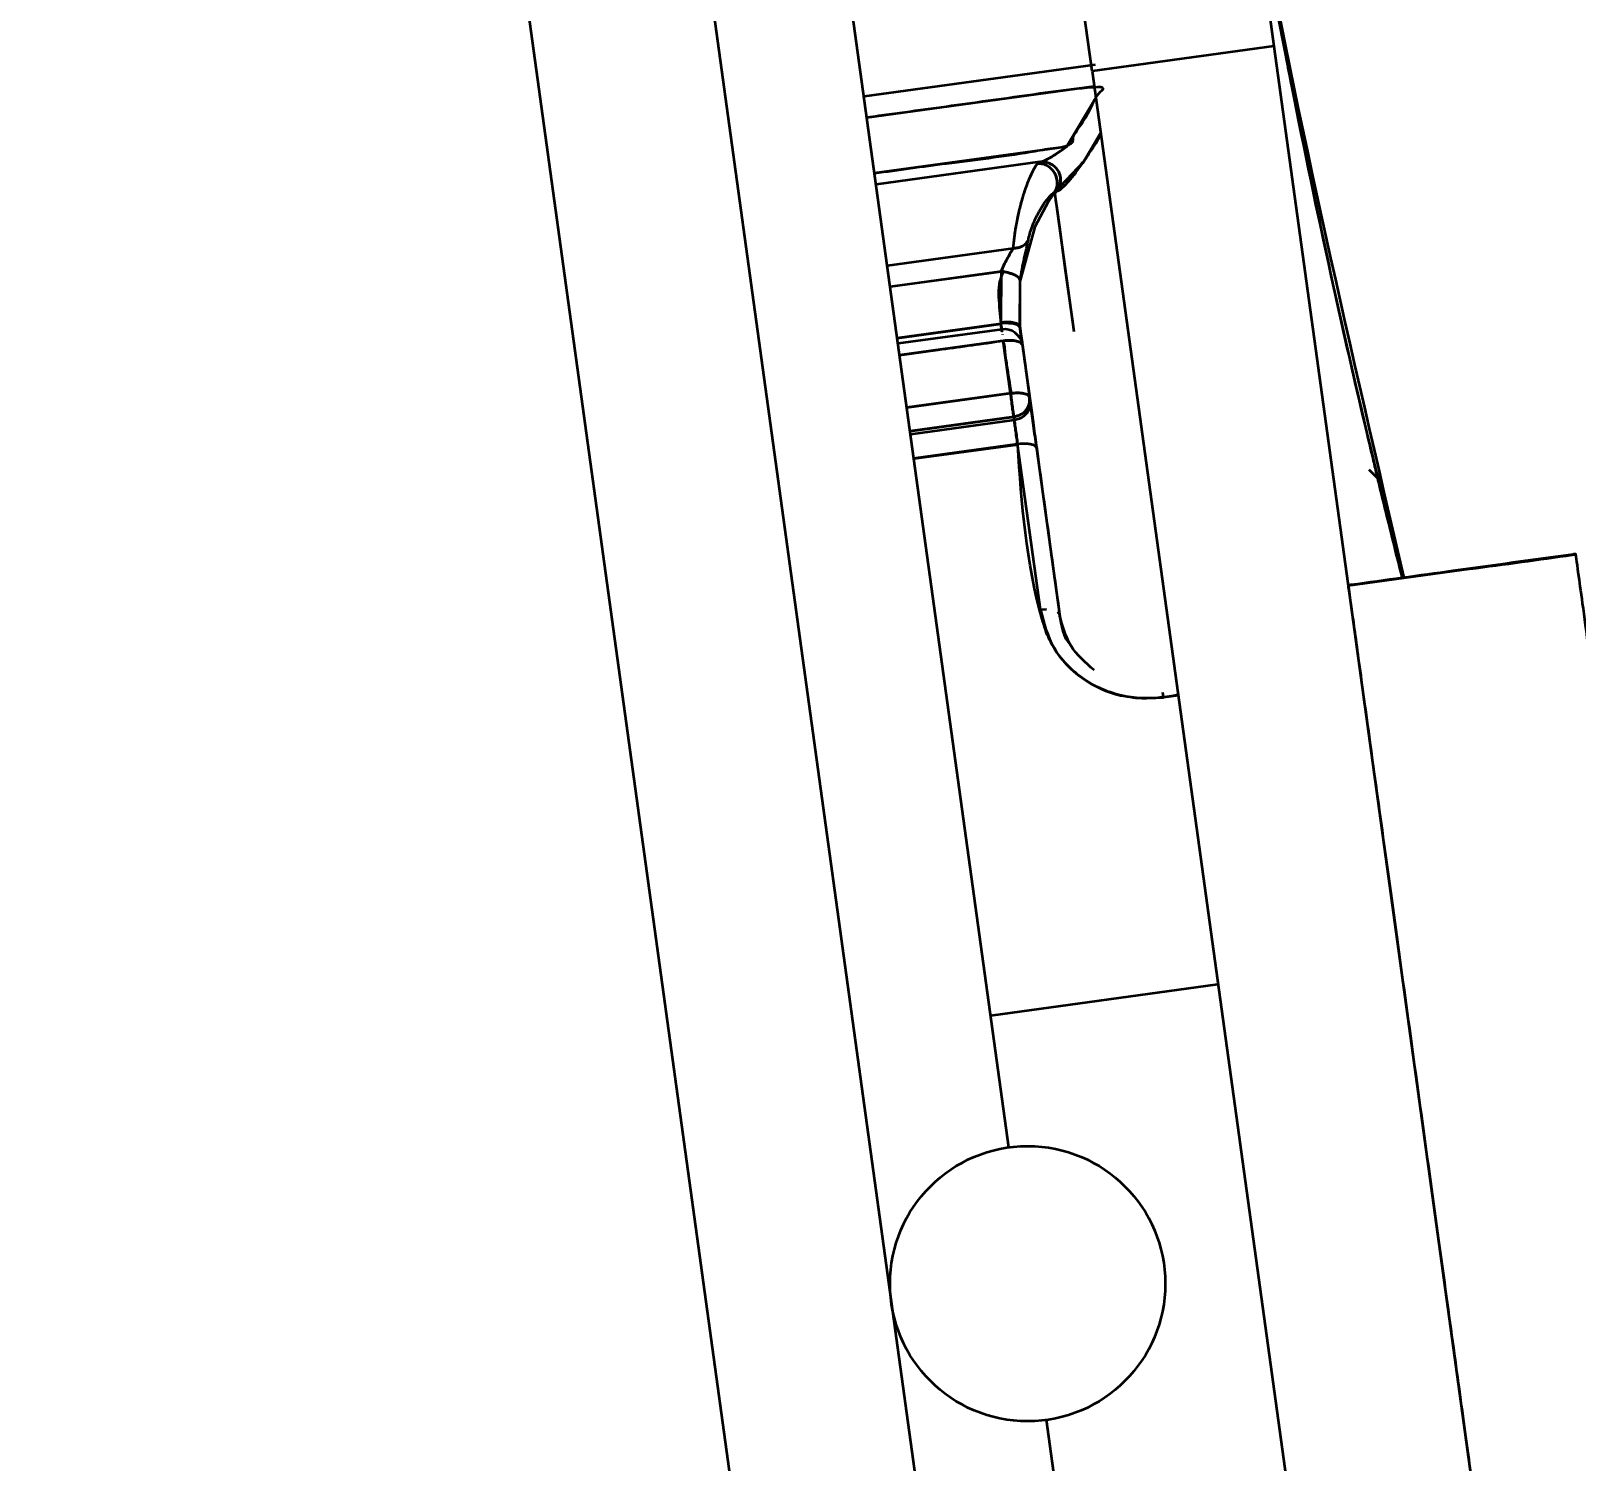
# Model space of a CAD drawing. Header units: millimetres. Extents: x 0 to 420, y 0 to 297.
# Drawn here: x 332.9272 to 333.0956, y 153.2112 to 153.3672 of the extents above; entities that cross this region are included whole.
import ezdxf

# ---------------------------------------------------------------- set-up
doc = ezdxf.new("R2010")
doc.units = ezdxf.units.MM
doc.layers.add('尺寸线层', color=150, linetype='Continuous')
doc.styles.add('SLDTEXTSTYLE2', font='TXT', dxfattribs={"width": 0.7})
doc.dimstyles.new('SLDDIMSTYLE0', dxfattribs={"dimtxt": 3.5, "dimasz": 3.302, "dimexe": 0, "dimexo": 0.0625, "dimgap": 0.875, "dimtad": 1, "dimdec": 1, "dimlfac": 100, "dimrnd": 1e-09, "dimzin": 12, "dimdsep": 46, "dimtxsty": 'SLDTEXTSTYLE2', "dimsah": 1, "dimcen": 0.09, "dimadec": 0, "dimazin": 3, "dimtfac": 1, "dimtdec": 3, "dimtofl": 0, "dimtmove": 0, "dimatfit": 3, "dimfxl": 0, "dimfrac": 2, "dimtolj": 1, "dimtzin": 12, "dimarcsym": 0})

# ---------------------------------------------------------------- blocks, each defined once
blk = doc.blocks.new('_D')
at = {"layer": '尺寸线层'}
for p, q in [((291.9430704990633, 202.6412401847514), (364.6875843856807, 202.6412401847514)), ((363.6875843856807, 202.6412401847514), (363.6875843856807, 128.5801564336398)), ((326.1166692680779, 128.5801564336398), (364.6875843856807, 128.5801564336398))]:
    blk.add_line(p, q, dxfattribs=at)
for points in [[(363.6875843856807, 202.6412401847514), (363.1795843856808, 199.3392401847514), (364.1955843856807, 199.3392401847514)], [(363.6875843856807, 128.5801564336398), (364.1955843856807, 131.8821564336398), (363.1795843856808, 131.8821564336398)]]:
    blk.add_solid(points, dxfattribs=at)
at = {"layer": '尺寸线层', "insert": (359.1758470636482, 158.5376325069208), "char_height": 3.5, "attachment_point": 1, "rotation": 90.00000000000041, "style": 'SLDTEXTSTYLE2'}
blk.add_mtext('7406.11', dxfattribs=at)
blk = doc.blocks.new('_D_1')
at = {"layer": '尺寸线层'}
for p, q in [((326.4670438833676, 174.1922401847508), (355.2967564392947, 174.1922401847508)), ((354.2967564392947, 174.1922401847508), (354.2967564392947, 152.1922401847575)), ((325.3788736551908, 152.1922401847575), (355.2967564392947, 152.1922401847575))]:
    blk.add_line(p, q, dxfattribs=at)
for points in [[(354.2967564392947, 174.1922401847508), (353.7887564392947, 170.8902401847508), (354.8047564392947, 170.8902401847508)], [(354.2967564392947, 152.1922401847575), (354.8047564392947, 155.4942401847574), (353.7887564392947, 155.4942401847574)]]:
    blk.add_solid(points, dxfattribs=at)
at = {"layer": '尺寸线层', "insert": (349.785019117262, 160.8345077378889), "char_height": 3.5, "attachment_point": 1, "rotation": 90.00000000000041, "style": 'SLDTEXTSTYLE2'}
blk.add_mtext('2200', dxfattribs=at)

msp = doc.modelspace()

# ---------------------------------------------------------------- linework, layer by layer
at = {"color": 7, "linetype": 'Continuous', "lineweight": 35}
for p, q in [((332.2837202647036, 158.577978198757), (333.1848061343242, 152.0397793446711)), ((332.2639075409032, 158.5752476355157), (333.1649934105239, 152.0370487814298)), ((333.033783960267, 153.2454502379679), (333.0105741727162, 153.4138583902701)), ((333.0599312869389, 153.3853298909129), (333.0626669261007, 153.3654803366847)), ((333.0428542023005, 153.3627497734433), (333.0401185631387, 153.3825993276714)), ((333.0626669261007, 153.3654803366847), (333.0428542023005, 153.3627497734433)), ((333.0626669261007, 153.3654803366847), (333.111557260436, 153.010736423032)), ((333.0431757884675, 153.3634580974649), (333.0179984912582, 153.3599881958518)), ((333.0431757884665, 153.3634580974674), (333.0179984912578, 153.3599881958544)), ((333.0428542023005, 153.3627497734433), (333.0917445366357, 153.0080058597908)), ((333.0183135603449, 153.3577020826065), (333.0430794650952, 153.3611152866581)), ((333.043252769093, 153.3598578082779), (333.0400519278706, 153.3545180932305)), ((333.0418314139519, 153.3527437049563), (333.0437838313659, 153.3560044677016)), ((333.0400519278704, 153.3545180932323), (333.0191493959199, 153.3516373340813)), ((333.0371657479711, 153.3528706714291), (333.0193184110703, 153.3504109751962)), ((333.0370777392155, 153.3528024681643), (333.0369245054652, 153.3527187174099)), ((333.0369795626301, 153.3528259630612), (333.0371683242828, 153.3528519779411)), ((333.0369795626327, 153.3528259630532), (333.0371683242839, 153.3528519779329)), ((333.0369988625999, 153.3528210035288), (333.0371524732396, 153.3528421739429)), ((333.0371683242839, 153.3528519779329), (333.037256341161, 153.3528690163692)), ((333.0372469052328, 153.3528538921171), (333.0371683242837, 153.3528519779346)), ((333.0372100188437, 153.3528501048015), (333.0372580355004, 153.3528567223932)), ((333.0387931754698, 153.3495768755436), (333.0419705396059, 153.3529212936539)), ((333.0418314139715, 153.3527437051282), (333.0417697202315, 153.3529303022187)), ((333.0417697202315, 153.3529303022187), (333.0418314139519, 153.3527437049563)), ((333.0408917119776, 153.3343500813307), (333.0387931754698, 153.3495768755436)), ((333.0342355480925, 153.3434521952933), (333.0205376387557, 153.3415643676481)), ((333.0342355480931, 153.3434521952888), (333.0205376387563, 153.3415643676436)), ((333.0208527078424, 153.3392782544026), (333.0329268242591, 153.3409422930674)), ((333.0332166074201, 153.3409773147292), (333.0208531462728, 153.3392750731912)), ((333.0329268242593, 153.3409422930656), (333.0328953916747, 153.3354023660445)), ((333.0349770983395, 153.3349466801397), (333.0350081144541, 153.3399652657803)), ((333.0349917051124, 153.3398532190654), (333.0349770983911, 153.3349466797651)), ((333.0216245495923, 153.3336778393757), (333.0329552706243, 153.3352396196058)), ((333.0329185892371, 153.3352340465974), (333.0216245931833, 153.3336775230834)), ((333.0330027109076, 153.3346236672444), (333.0217087148538, 153.3330671437304)), ((333.0329894042557, 153.3347202191269), (333.0329185892371, 153.3352340465974)), ((333.0330752548306, 153.3341001124356), (333.0330815701741, 153.3340579921398)), ((333.0349770983911, 153.3349466797651), (333.0351380938281, 153.333778539688)), ((333.0331753328954, 153.3333711374684), (333.0218813368416, 153.3318146139544)), ((333.0339639817147, 153.3276487718417), (333.0331753328927, 153.3333711374745)), ((333.0350952333212, 153.3331361170411), (333.0351446603319, 153.3329997328929)), ((333.0352570396135, 153.3329154511896), (333.0352249540758, 153.3330090058027)), ((333.0352250478641, 153.3330061002969), (333.0352570396135, 153.3329154511896)), ((333.0352570396034, 153.3329154511883), (333.0352251319947, 153.333003493981)), ((333.035257039614, 153.3329154511896), (333.0360456884338, 153.3271930855593)), ((333.0353443648552, 153.3322818919707), (333.0364156492346, 153.3245089374045)), ((333.0340185199451, 153.3276610717), (333.022669380002, 153.3260966429355)), ((333.022669985662, 153.3260922483202), (333.0339639817158, 153.3276487718342)), ((333.036045688436, 153.3271930855561), (333.0360959056043, 153.3268287142531)), ((333.0230243347482, 153.3235211228956), (333.0343183308019, 153.3250776464096)), ((333.0343183308013, 153.3250776464141), (333.0230243347476, 153.3235211229002)), ((333.0343685479701, 153.3247132751078), (333.0230745519164, 153.3231567515938)), ((333.0343685479708, 153.3247132751033), (333.023074551917, 153.3231567515893)), ((333.0343183308019, 153.3250776464096), (333.0343685479701, 153.3247132751078)), ((333.0343685479701, 153.3247132751075), (333.0343183308064, 153.3250776464107)), ((333.0234289010035, 153.3205856261624), (333.0347228970572, 153.3221421496764)), ((333.0347228970572, 153.3221421496769), (333.0353969190118, 153.3221852939556)), ((333.0372190951063, 153.3040299588475), (333.0347228970572, 153.3221421496769)), ((333.0347474592539, 153.3220471597018), (333.0234413600915, 153.3204952241292)), ((333.0367827980364, 153.3218450033359), (333.0371317163086, 153.3193133451421)), ((333.0368046037776, 153.3216864633976), (333.039300801827, 153.303574272566)), ((333.0739868950265, 153.3183773297353), (333.0730317969897, 153.3193187210072)), ((333.0707657221502, 153.3067161935152), (333.0955316269006, 153.3101293975668)), ((333.0378684186917, 153.3040734714676), (333.0372190951064, 153.3040299588462)), ((333.0378632678675, 153.3040711924728), (333.0372190951063, 153.3040299588475)), ((333.039300801827, 153.303574272566), (333.0391141353642, 153.3038288418578)), ((333.0393614602551, 153.303134140382), (333.0393008018228, 153.3035742725668)), ((333.05064684581, 153.2944933491258), (333.0505743611339, 153.2950192914832)), ((333.0506468458098, 153.2944933491276), (333.0506013283937, 153.294823619447)), ((333.0522311202262, 153.2947116917204), (333.0506468458098, 153.2944933491276)), ((333.0318013439318, 153.2598359256002), (333.0565672486821, 153.2632491296525)), ((333.0318013439318, 153.2598359256011), (333.056567248682, 153.2632491296527)), ((333.0610895926798, 153.0473229999653), (333.0378798051289, 153.2157311522675))]:
    msp.add_line(p, q, dxfattribs=at)
at = {"color": 7, "linetype": 'Continuous', "lineweight": 35, "flags": 128}
msp.add_lwpolyline([(333.0408917720071, 153.334350158092), (333.0407403752477, 153.3354481715315), (333.0399712302616, 153.3410290146389), (333.0393251489143, 153.3457169234218), (333.0390408731193, 153.3477796032835), (333.0389157917736, 153.3486871824279), (333.0388607536465, 153.3490865142197), (333.0388365647133, 153.34926225636), (333.0388277591209, 153.3494134780872), (333.0388716348023, 153.3495168721996), (333.0389550199475, 153.3496571739255), (333.0391353645873, 153.3499448593701), (333.0392179742861, 153.3500842149248), (333.0392295113924, 153.3501099752708), (333.0392311721549, 153.3501179208477), (333.0392293142114, 153.3501215474965), (333.0392236672987, 153.3501204352814), (333.0392147902094, 153.3501151035337), (333.0391901280256, 153.3500944729853), (333.0391608649218, 153.3500650383302), (333.039130818952, 153.3500309387375), (333.0390703263044, 153.3499553408634), (333.0389516345774, 153.3498028255908), (333.0380714045734, 153.3485318815786), (333.0366204733773, 153.3458024734599), (333.0349917051124, 153.3398532190654), (333.0349917051124, 153.3398532190654)], dxfattribs=at)
at = {"color": 7, "linetype": 'Continuous', "lineweight": 35}
msp.add_circle((333.0358318826979, 153.2305906951177), 0.01500000000001515, dxfattribs=at)
msp.add_arc((333.0332757672336, 153.3326423948646), 0.002000000000034049, 9.556820372880992, 97.84699538804539, dxfattribs=at)
for points, knots in [([(333.0767019078228, 153.3075343107288), (333.0752596474381, 153.3133625832715), (333.070432641447, 153.3328688435705), (333.0604246604285, 153.3801061843266), (333.0497356050496, 153.4497857228409), (333.0429670449436, 153.5341685763033), (333.0439355477887, 153.5905390163707), (333.0444197995205, 153.6187242544009)], [0, 0, 0, 0, 0.05738775651278864, 0.1920672906636235, 0.4613771197900354, 0.7306883879369076, 1, 1, 1, 1]), ([(333.0444331980839, 153.6190475680363), (333.0444326457246, 153.6190340214626), (333.0444316028294, 153.6190084445267), (333.0444289230957, 153.6189418847874), (333.0444231402362, 153.6187967078563), (333.044410085925, 153.6184660633461), (333.0443802139617, 153.6177034499784), (333.0442930686199, 153.6154182940866), (333.0441020412339, 153.6099998695502), (333.0437704362718, 153.5983704116343), (333.0434246024266, 153.5749657463036), (333.0440005416557, 153.5281440555105), (333.048588520574, 153.4613825744192), (333.0592644558267, 153.3831093103185), (333.0710679035299, 153.3322970099186), (333.0768164886153, 153.3075501021013)], [0, 0, 0, 0, 0.0002210028828860272, 0.000417269834401897, 0.0007944547918677358, 0.001649129496229699, 0.003586697461087946, 0.008200712383032504, 0.02345833944957808, 0.05538171733127782, 0.1192278287530596, 0.2469148270927077, 0.5022471619493758, 0.7575814615339829, 1, 1, 1, 1]), ([(333.0766614286031, 153.3075287319367), (333.075953692599, 153.3103709210502), (333.0748391381176, 153.3148468479424), (333.0743660263629, 153.3168053387637), (333.0740200025152, 153.3182407635432), (333.0740263633515, 153.3182137347936), (333.0740297378341, 153.3181996308887), (333.0740378550415, 153.3181657695274), (333.0740467378857, 153.3181287302977), (333.0740504531051, 153.318113192089), (333.0740507840109, 153.3181117650676), (333.0740495949873, 153.3181166626605), (333.0740470871337, 153.318127051386), (333.0740434435107, 153.3181421732669), (333.0740386692641, 153.318162011613), (333.0740311040475, 153.3181934725227), (333.0739915816499, 153.3183579620618), (333.0738229248054, 153.3190607173294), (333.0733963895305, 153.3208456501269), (333.0719748344789, 153.3268592356162), (333.0687049901409, 153.3411055979424), (333.0660165285661, 153.3543241828592), (333.0642242314326, 153.3631365207696)], [0, 0, 0, 0, 0.1784367857061067, 0.2810052307590636, 0.293933486212151, 0.294295209067452, 0.2946627151589643, 0.2954661803836351, 0.2967164145487114, 0.2971165428919715, 0.2975267541378295, 0.2979503942389118, 0.298375714042303, 0.2987884465305841, 0.2991807383673429, 0.2995690103562994, 0.3003863154921458, 0.306854580019747, 0.3325230257105998, 0.3838663022570942, 0.589246626879715, 1, 1, 1, 1]), ([(333.0191493968523, 153.3516373273162), (333.0217608133851, 153.3520083682664), (333.0273907441886, 153.3528082923108), (333.0338542037198, 153.3535500901374), (333.0382973468069, 153.3543655996365), (333.039967149086, 153.3544866094199), (333.04066533998, 153.3549740212435), (333.0407517364422, 153.3550866370605), (333.0407858188037, 153.3552196953548), (333.0407819624835, 153.3553972546277), (333.0407709309792, 153.3556272769541), (333.0410788540979, 153.3560988201309), (333.041731487897, 153.3570776395711), (333.0427488395538, 153.3585876625245), (333.0432382215281, 153.3601389102191), (333.0439320103287, 153.3606708187652), (333.0440249972673, 153.3607645238845), (333.0440522002548, 153.3608047199936), (333.0440648449522, 153.3608347239393), (333.044067019476, 153.3608655894491), (333.0440555059064, 153.3608947034678), (333.0440345042526, 153.3609207361035), (333.0439966515416, 153.360952159893), (333.0439404797441, 153.3609818194439), (333.0438452398255, 153.3610081430579), (333.0436761536155, 153.3610036388787), (333.0431545122543, 153.3610124633273), (333.0411514091973, 153.3608728375842), (333.0362405745582, 153.3601848286755), (333.0286812504551, 153.3591265221967), (333.0222007908226, 153.3582382246409), (333.0187450553167, 153.35776147743), (333.0183135783958, 153.3577019516306)], [0, 0, 0, 0, 0.1439683156641793, 0.3103800733857072, 0.3519747176163184, 0.3935286045114605, 0.3961926395250105, 0.3988183108317793, 0.4013663204383967, 0.4039988845663329, 0.4092584232115876, 0.4144060352000024, 0.4352282037247475, 0.4768293044713001, 0.5183858608388157, 0.5236242280648661, 0.5250830754857583, 0.5257569071217353, 0.5263709010879313, 0.5269404592264664, 0.5275217110682736, 0.5281578440323733, 0.5288499768038505, 0.5303036636078987, 0.5316728280884574, 0.5342497484476374, 0.5394445738515966, 0.5602416256982042, 0.6434325976538712, 0.8098448333489614, 0.9762575678407809, 1, 1, 1, 1]), ([(333.0419705396059, 153.3529212936539), (333.0419721397251, 153.3529290865603), (333.0419742703779, 153.3529394632733), (333.0419788049377, 153.3529545495317), (333.0419819718939, 153.3529631019573), (333.0419852497463, 153.3529702415653), (333.0419881479952, 153.3529756321988), (333.0419911140779, 153.3529807229902), (333.0419954290561, 153.352987417312), (333.0420242226258, 153.3530282430425), (333.0421083575696, 153.3531499216445), (333.0423048709097, 153.3534447553603), (333.0426976622413, 153.3540377505999), (333.043228807848, 153.3548566115824), (333.0436223591678, 153.3555170033431), (333.0438080657738, 153.3558286249953)], [0, 0, 0, 0, 0.01646351459087264, 0.02192213766330285, 0.02593195587598851, 0.02888470484254629, 0.03013075153239771, 0.03131840036585739, 0.03376956843696774, 0.03660477564140203, 0.07576613235670411, 0.1631608340870112, 0.3382002350665841, 0.687713947298472, 1, 1, 1, 1]), ([(333.0400519278755, 153.3545180932332), (333.0395113973439, 153.3541353597282), (333.0387000875203, 153.3535608955043), (333.0378175535308, 153.353075211563), (333.0373687017031, 153.3528744047609), (333.0372351438343, 153.3528594565745), (333.0371683242849, 153.3528519779355)], [0, 0, 0, 0, 0.4989267422313315, 0.7488645756110177, 0.874355917398071, 1, 1, 1, 1]), ([(333.0374013452387, 153.3528970864713), (333.0375010865234, 153.352938996139), (333.0378016864299, 153.3530653033368), (333.0387146845202, 153.3535690993907), (333.0395175149566, 153.3541388394757), (333.0400519278704, 153.3545180932323)], [0, 0, 0, 0, 0.1423848995880641, 0.4291190717976922, 1, 1, 1, 1]), ([(333.037096183342, 153.3528073581866), (333.0370363580602, 153.3527898419559), (333.0368958331405, 153.3527486976965), (333.0364483025375, 153.3520358127346), (333.0359250482178, 153.3509284795913), (333.0354058839704, 153.3495062097375), (333.0349498963734, 153.3478983040143), (333.0345933741417, 153.3462354865871), (333.034340002285, 153.3446412667942), (333.0342703625113, 153.3438485109625), (333.0342355480925, 153.3434521952933)], [0, 0, 0, 0, 0.09564083656797512, 0.2246528635551488, 0.3539672754307168, 0.4831294582526438, 0.6123529540979998, 0.7416273154817496, 0.8708339449960885, 1, 1, 1, 1]), ([(333.0369245054669, 153.3527187174092), (333.0368021454861, 153.3525569847269), (333.0365577965905, 153.3522340098287), (333.0360907575039, 153.3512994010059), (333.0356259105167, 153.3501386139197), (333.035190632262, 153.348785671715), (333.0348190292358, 153.3473269539297), (333.0345289842606, 153.3458672664107), (333.0343265012843, 153.3444930895894), (333.034265852577, 153.3437990084616), (333.0342355480931, 153.343452195293)], [0, 0, 0, 0, 0.1252194094428986, 0.2500590816781449, 0.3749081428622608, 0.5000674774062663, 0.6249085240471943, 0.7499153732828465, 0.8750396195650959, 1, 1, 1, 1]), ([(333.0387869877517, 153.3496217729352), (333.0388556455007, 153.3497534433342), (333.0390017745486, 153.3500336865745), (333.0390791993495, 153.3505506355054), (333.0390133702103, 153.3511279246746), (333.0387704548909, 153.3517017818939), (333.0383760744135, 153.3521876225872), (333.0378932685029, 153.3525226064791), (333.0373951865162, 153.3527051285681), (333.037074961213, 153.3527143736626), (333.0369245054669, 153.3527187174092)], [0, 0, 0, 0, 0.107383819640366, 0.2285524293183746, 0.3610367992802654, 0.5000000653709095, 0.6389632991333677, 0.7714476101024593, 0.8926161673545429, 1, 1, 1, 1]), ([(333.0369245054652, 153.3527187174099), (333.0370749611901, 153.3527143737467), (333.0373951865355, 153.3527051288272), (333.0378932686404, 153.3525226066628), (333.0383760746235, 153.3521876226092), (333.038770454958, 153.3517017817486), (333.0390133701435, 153.3511279245639), (333.0390791992991, 153.3505506354791), (333.0390017745562, 153.3500336865661), (333.0388556455046, 153.3497534433336), (333.0387869877525, 153.3496217729356)], [0, 0, 0, 0, 0.1073838163771671, 0.2285524178152261, 0.3610367625877501, 0.4999999997454669, 0.6389632369616769, 0.7714475818824126, 0.8926161834872779, 1, 1, 1, 1]), ([(333.0386282245051, 153.3524856701075), (333.038500528957, 153.352566114271), (333.0382534954869, 153.3527217375573), (333.0377341478701, 153.3528871360997), (333.0373434613227, 153.3528695235298), (333.0370951821218, 153.3528583308363)], [0, 0, 0, 0, 0.2805925580837241, 0.5428204374519788, 1, 1, 1, 1]), ([(333.0382229055951, 153.3527134925845), (333.0383952897252, 153.3526238634453), (333.0387593698141, 153.3524345642045), (333.0391649184904, 153.3519395090501), (333.0394047405386, 153.3513396223077), (333.0394381136132, 153.3507222497439), (333.0393129161723, 153.3501677442269), (333.0391288325988, 153.3498657154997), (333.0390427328207, 153.3497244502804)], [0, 0, 0, 0, 0.164430141074282, 0.3472810425244516, 0.5301319748677334, 0.7037567920833276, 0.8614407902509037, 1, 1, 1, 1]), ([(333.0390427328217, 153.3497244502794), (333.0391288326236, 153.3498657154757), (333.0393129162638, 153.3501677441795), (333.0394381136483, 153.3507222497242), (333.0394047405044, 153.3513396222493), (333.039164918512, 153.3519395089297), (333.0387593702225, 153.3524345640359), (333.0383952903952, 153.3526238632371), (333.038222906507, 153.3527134922961)], [0, 0, 0, 0, 0.1385592362898588, 0.2962432902008535, 0.4698681400136617, 0.6527190861691993, 0.8355700323581783, 1, 1, 1, 1]), ([(333.0390427328207, 153.3497244502804), (333.0390937108808, 153.3497253390302), (333.0391956240412, 153.3497271157808), (333.0395636486479, 153.349985181339), (333.0401674657272, 153.3505788797588), (333.0409903109034, 153.3515575019667), (333.0415510892956, 153.352348364736), (333.0418314139715, 153.3527437051282)], [0, 0, 0, 0, 0.125457952260068, 0.2508101796906629, 0.5003644597419421, 0.7502397152724287, 1, 1, 1, 1]), ([(333.0359050407643, 153.3443716896955), (333.0359501826209, 153.3445760498685), (333.03604056884, 153.3449852342648), (333.0363019161452, 153.3457953149675), (333.036647776776, 153.3466415215483), (333.0370609210855, 153.347466584492), (333.0375156930345, 153.3482134947627), (333.0379799461333, 153.3488449947746), (333.0384338766252, 153.3493538942687), (333.0386691486973, 153.3495323773699), (333.0387869877517, 153.3496217729352)], [0, 0, 0, 0, 0.1249621643823302, 0.2502080862824307, 0.3752818752549992, 0.5000866126910066, 0.6252149197764505, 0.7500195150735427, 0.8747940470783462, 1, 1, 1, 1]), ([(333.0387869877525, 153.3496217729356), (333.0388428054886, 153.3496584184287), (333.0389542068418, 153.3497315557109), (333.0390132655339, 153.3497268154359), (333.0390427328217, 153.3497244502794)], [0, 0, 0, 0, 0.5010507904943824, 1, 1, 1, 1]), ([(333.0359050407642, 153.344371689696), (333.0358327884078, 153.3442437868644), (333.035685222845, 153.3439825628117), (333.0352848554616, 153.3436875176202), (333.034791125377, 153.34349012722), (333.034418161813, 153.3434646632073), (333.0342355480935, 153.3434521952921)], [0, 0, 0, 0, 0.2448144238610314, 0.5000000008572191, 0.75518557740257, 1, 1, 1, 1]), ([(333.0342355480931, 153.343452195293), (333.0344181618129, 153.343464663208), (333.0347911253768, 153.3434901272203), (333.0352848554598, 153.3436875176205), (333.0356852228465, 153.3439825628093), (333.0358327884082, 153.344243786863), (333.0359050407643, 153.3443716896955)], [0, 0, 0, 0, 0.2448144227542031, 0.4999999984100479, 0.7551855749015386, 1, 1, 1, 1]), ([(333.0350081144665, 153.3399652654056), (333.0350737241433, 153.3403663686723), (333.0352048050678, 153.3411677289228), (333.0354638915575, 153.3424066197534), (333.0357278332219, 153.3435323809977), (333.0358459853574, 153.3440919853674), (333.0359050407642, 153.344371689696)], [0, 0, 0, 0, 0.2501201807710521, 0.4997126359248221, 0.7499438015630477, 1, 1, 1, 1]), ([(333.0329268242591, 153.3409422930674), (333.03302542171, 153.3411696660436), (333.033222575909, 153.3416243181325), (333.0335871565701, 153.342297268791), (333.033949353032, 153.3429367843731), (333.0341401145031, 153.3432803281929), (333.0342355480931, 153.3434521952888)], [0, 0, 0, 0, 0.2501826464349007, 0.5002620131249501, 0.7499925435747542, 1, 1, 1, 1]), ([(333.0342355480935, 153.3434521952921), (333.0341411291612, 153.3432800773339), (333.0339522168147, 153.3429357056433), (333.0335832618138, 153.3422995162784), (333.033226004982, 153.3416228778174), (333.0330266945645, 153.3411694808524), (333.0329268242611, 153.3409422930665)], [0, 0, 0, 0, 0.2499103630621417, 0.5000178664417944, 0.749469355453781, 1, 1, 1, 1]), ([(333.0329552706243, 153.3352396196058), (333.0328510139932, 153.3361975005625), (333.0326945742491, 153.3376348254621), (333.0326741137883, 153.3395936558065), (333.0330358327363, 153.3405162392629), (333.0332166074201, 153.3409773147292)], [0, 0, 0, 0, 0.499854513995083, 0.7500444956424692, 1, 1, 1, 1]), ([(333.0350081144541, 153.3399652657803), (333.034977398034, 153.3400613056411), (333.0349300837458, 153.3402092414243), (333.0346658938679, 153.3404123642122), (333.0343941080365, 153.3405627879759), (333.03405931441, 153.3406971128959), (333.0335768904168, 153.3408444756401), (333.0331827197301, 153.3409037876983), (333.0329268242594, 153.3409422930656)], [0, 0, 0, 0, 0.2389123247761827, 0.3680105485207071, 0.500000029110304, 0.6319895054095558, 0.7610877168440937, 1, 1, 1, 1]), ([(333.0329268242611, 153.3409422930665), (333.0331827198169, 153.3409037876772), (333.0335768906407, 153.3408444755841), (333.0340593147824, 153.3406971127674), (333.0343941084835, 153.3405627877745), (333.0346658943072, 153.3404123639356), (333.0349300840498, 153.3402092410758), (333.0349773981621, 153.3400613052742), (333.0350081144665, 153.3399652654056)], [0, 0, 0, 0, 0.2389122876666757, 0.3680105071923125, 0.4999999939639057, 0.631989482467875, 0.7610877057150035, 1, 1, 1, 1]), ([(333.0328953916747, 153.3354023660445), (333.0331459699548, 153.3354269809835), (333.0335314389127, 153.3354648465752), (333.0340052347648, 153.3354375460761), (333.0343356100981, 153.3353872387855), (333.0346074068798, 153.3353057305255), (333.0348778496192, 153.335170117094), (333.0349379981398, 153.3350347057536), (333.0349770983395, 153.3349466801397)], [0, 0, 0, 0, 0.2394568318703683, 0.3683606394253532, 0.499999972624845, 0.6316393098205614, 0.7605431288739085, 1, 1, 1, 1]), ([(333.0349888898795, 153.3348370058586), (333.0349340592695, 153.334914287995), (333.0348244242207, 153.3350688153801), (333.034311340635, 153.3352553784466), (333.0336850830469, 153.3352788932605), (333.0332144805363, 153.3352934415442), (333.0329836251971, 153.3352810778213), (333.0329505069304, 153.3352635546815), (333.032935711854, 153.3352492628641), (333.0329211476255, 153.3352244376254), (333.0329019454569, 153.3351400970405), (333.0329327399792, 153.3350066451615), (333.0329969582643, 153.3347983993694), (333.032999705978, 153.3346014230738), (333.0330137162315, 153.3345159133434), (333.033016686413, 153.3344977852339)], [0, 0, 0, 0, 0.1942087733433237, 0.3883248487463453, 0.5822377550170739, 0.7306190905695802, 0.7485799575430374, 0.7538319451595993, 0.7590005142987516, 0.7644233802810958, 0.7765113270974298, 0.8282537653352878, 0.8761138126627037, 0.973736060583825, 0.9999999999999999, 0.9999999999999999, 0.9999999999999999, 0.9999999999999999]), ([(333.0330035266264, 153.3346177484612), (333.0330032582793, 153.3346196955646), (333.0329964216663, 153.3346693014184), (333.0330060072453, 153.3345997493113), (333.0330277165382, 153.334442228615), (333.033028993996, 153.3344329594953)], [0, 0, 0, 0, 0.03702729925036035, 0.9433350066584449, 1, 1, 1, 1]), ([(333.0330409843208, 153.3343459587749), (333.0330385622788, 153.3343635328964), (333.033015995055, 153.3345272786637), (333.0330019924768, 153.3346288801272), (333.033005688006, 153.3346020656979), (333.0330066548361, 153.3345950504651)], [0, 0, 0, 0, 0.08153638456493276, 0.7597101179127139, 1, 1, 1, 1]), ([(333.0349745464092, 153.3349651967185), (333.0349741177034, 153.3349683073699), (333.0349733690342, 153.334973739647), (333.03497335846, 153.3349738163725), (333.0349739237725, 153.3349697145152), (333.0349745454251, 153.3349652038592), (333.0349753592383, 153.3349592989034), (333.034976679334, 153.3349497204066), (333.0349787012363, 153.3349350496634), (333.0349823287237, 153.3349087289372), (333.0349923783753, 153.3348358095602), (333.0350132259813, 153.3346845411871), (333.0350602255298, 153.334343516647), (333.03514527994, 153.3337263694173), (333.0352524375425, 153.3329488433938), (333.0353206221176, 153.332454102187), (333.035361149151, 153.3321600416401), (333.0353449115776, 153.3322778600272), (333.0353445234834, 153.332280676004)], [0, 0, 0, 0, 0.006022021090513628, 0.01051653947381551, 0.01239274434979156, 0.01413060940641529, 0.01581152776520036, 0.01750116860913485, 0.02105155102689715, 0.02491742586019225, 0.03313059799720661, 0.06420092338300276, 0.1263845688958604, 0.2505880622862605, 0.4982930373775257, 0.7459398747277214, 0.9939277100221369, 1, 1, 1, 1]), ([(333.0352101301632, 153.33325581294), (333.0351649021159, 153.3335844379573), (333.0351078906939, 153.3339986804617), (333.03503472258, 153.334527878039), (333.0350114415438, 153.3346976436579), (333.0350007941277, 153.3347726964851), (333.0349930008256, 153.3348147976214), (333.0349888898795, 153.3348370058586)], [0, 0, 0, 0, 0.7048647166892902, 0.8885048617264955, 0.9239319224063659, 0.9598742918554108, 1, 1, 1, 1]), ([(333.0218813365544, 153.3318146160389), (333.0232674600662, 153.3320048213071), (333.0257588443232, 153.332346691571), (333.029355926512, 153.3328518929884), (333.0317090953893, 153.3331519041049), (333.0329625398842, 153.3333688555415), (333.0331222094425, 153.3333742211614), (333.0331414751936, 153.3333706438713), (333.0331539297341, 153.3333645978034), (333.0331641653652, 153.3333562451877), (333.0331855374801, 153.3333159672279), (333.0331681211207, 153.333204429158), (333.0332922458147, 153.3328617371041), (333.0333260132092, 153.3320120594163), (333.0336275216404, 153.330224357917), (333.0338621440512, 153.3286862325986), (333.0340185199451, 153.3276610717)], [0, 0, 0, 0, 0.2386398615671604, 0.4289254089854458, 0.6192800362660478, 0.6437792382351151, 0.6452469189716209, 0.6465134511669178, 0.6470881472219332, 0.6476482159221463, 0.6488319140387406, 0.6551643569042445, 0.6672474931628927, 0.7147073585442764, 0.8098523851328521, 1, 1, 1, 1]), ([(333.0352571976182, 153.3329143047083), (333.0352571764868, 153.3329144580362), (333.0352570349763, 153.3329154848236), (333.0352576709488, 153.3329108702637), (333.0352596189776, 153.3328967355391), (333.0353519703309, 153.3322266423387), (333.0356414429621, 153.3301262547025), (333.0358729101707, 153.3284467492352), (333.0360311719652, 153.3272984157466), (333.03603819624, 153.3272474482335), (333.0360447918401, 153.3271995911467), (333.0360518184741, 153.3271486065159), (333.0360578159263, 153.3271050895366), (333.0360759756401, 153.3269733242707), (333.03612205639, 153.3266389664502), (333.0362305512844, 153.3258517371555), (333.0363772727104, 153.3247871395499), (333.0365473647403, 153.3235529669224), (333.0371282262, 153.3193382878806), (333.0380004131611, 153.313009776933), (333.0388673025371, 153.3067197047931), (333.0393008018228, 153.3035742725668)], [0, 0, 0, 0, 0.0001554404130723043, 0.001040934351211704, 0.001901765377325423, 0.002826738618759541, 0.0801991037878744, 0.1834392958828384, 0.1857806978748296, 0.1869171660175707, 0.1880954066699048, 0.1905856352441115, 0.1930830737274981, 0.1954854054801127, 0.2337568705685596, 0.2718978741899263, 0.3101159202072113, 0.3483700662764813, 0.3866015615947719, 0.6932621482219564, 1, 1, 1, 1]), ([(333.0353071915778, 153.3325509650591), (333.0353074178069, 153.3325494427047), (333.0353092166176, 153.3325373380414), (333.0353130345185, 153.332508682906), (333.0353219692024, 153.33244284427), (333.0353334420425, 153.3323630717382), (333.0353390714661, 153.3323211027922), (333.0353434542073, 153.3322884282162)], [0, 0, 0, 0, 0.00327077296706984, 0.02600682611283463, 0.07639369988853538, 0.2809339476697631, 1, 1, 1, 1]), ([(333.0361054992953, 153.3267386029783), (333.0360962955396, 153.3264931606617), (333.0360778938218, 153.326002430532), (333.0356797054335, 153.3253636377027), (333.0351254865573, 153.3249122452162), (333.0346596712264, 153.3247841986776), (333.0344223391901, 153.3247266442143), (333.0343726885193, 153.3247089104815), (333.0343521758969, 153.3246982869789), (333.0343376135624, 153.3246872040316), (333.0343306011006, 153.3246715978819), (333.0343367779464, 153.3246444793949), (333.0343736260333, 153.3245964963967), (333.0344221850254, 153.3244832597531), (333.0344195398328, 153.324190668873), (333.0345230046524, 153.3236561543032), (333.0346222631843, 153.3228857170344), (333.0346893478615, 153.322390039285), (333.0347228970658, 153.3221421496809)], [0, 0, 0, 0, 0.1247628323298891, 0.2494471276871722, 0.3740174733060069, 0.4678567461495583, 0.4849747867285049, 0.4926139422846035, 0.4961293140824087, 0.4995133557543323, 0.5064115653993913, 0.5140827211448384, 0.53132136195809, 0.5638391797419401, 0.6259618360824487, 0.7505579539972121, 0.87525344823279, 1, 1, 1, 1]), ([(333.0347228970658, 153.3221421496809), (333.034919532229, 153.3221624525642), (333.035312748466, 153.322203052746), (333.0358621643582, 153.322178014219), (333.0363197437658, 153.3220945665254), (333.0366603683391, 153.3219582785939), (333.0367841756815, 153.3217500247706), (333.0368058528387, 153.3216673771742), (333.0368061578296, 153.3216691363097), (333.0368055885196, 153.3216760602659), (333.0368034158696, 153.3216936090818), (333.0367980507185, 153.3217337689272), (333.036780857759, 153.3218588658157), (333.0367128596721, 153.3223519621319), (333.0365907986082, 153.3232378571186), (333.036430232032, 153.3244029655762), (333.0362830977147, 153.3254700434896), (333.0361793466506, 153.3262246853479), (333.0361158648729, 153.3266813638496), (333.0361029928611, 153.3267779417129), (333.0361037516292, 153.3267687102088), (333.0361049037214, 153.3267488629942), (333.0361054992953, 153.3267386029783)], [0, 0, 0, 0, 0.06252374190112643, 0.1250302850377911, 0.1875041603674816, 0.2499738545521103, 0.3210131805408507, 0.3240835313500074, 0.3255245428149728, 0.3270134631629534, 0.330362205732107, 0.3343119972579435, 0.3433689006271805, 0.3751508582411492, 0.5000315204219768, 0.6248620682801167, 0.7496844975598693, 0.8745047035874762, 0.9684670315119699, 0.9838378714646324, 0.991644989102452, 1, 1, 1, 1]), ([(333.0522241734908, 153.294762096614), (333.05090710537, 153.2945527353895), (333.0487348596707, 153.2942074350879), (333.0457161164233, 153.2946970099004), (333.0433292639401, 153.2955852127812), (333.0412039430814, 153.2969366749526), (333.0394571330052, 153.2986871320692), (333.038110515966, 153.3007380524463), (333.0357020260919, 153.3084189606468), (333.0351966730571, 153.3156338056188), (333.0347474592539, 153.3220471597018)], [0, 0, 0, 0, 0.09901462844625993, 0.1633052211894525, 0.2276127390942193, 0.2919287249216452, 0.3562648113520032, 0.4206262419461608, 0.4849883717220358, 1, 1, 1, 1]), ([(333.0739559992099, 153.3183633462358), (333.0739866879998, 153.3183362515168), (333.0740806985592, 153.3182532508607), (333.0740533424802, 153.3178603882986), (333.0744881993627, 153.316312727577), (333.0751430097205, 153.3135862678266), (333.0760139746586, 153.3101294049527), (333.0763198285093, 153.3089154699535)], [0, 0, 0, 0, 0.01621313367072786, 0.0496665321693264, 0.1832361235680977, 0.7131797552195182, 1, 1, 1, 1]), ([(333.0952889503475, 153.3100959521197), (333.0909102914577, 153.3094924901265), (333.0828390443062, 153.3083801196459), (333.0747777542712, 153.3072691324716), (333.0709933241802, 153.3067475350582), (333.0709098496356, 153.3067360610876), (333.0708585609768, 153.3067289857557), (333.0708235800649, 153.3067241073539), (333.0707150286506, 153.3067078851186), (333.0707434018254, 153.3066958402968), (333.0707700885368, 153.306684511403)], [0, 0, 0, 0, 0.4999726441337789, 0.9216070220149072, 0.9256419384995129, 0.9296612390983102, 0.93156544515065, 0.9334418596957851, 0.9373979863265983, 1, 1, 1, 1]), ([(333.0840115318526, 153.3085094295025), (333.0877986521097, 153.3090123231785), (333.0916576625586, 153.3095247631906), (333.0953526424701, 153.310074351053), (333.0954640777515, 153.3100926364006), (333.0955786907779, 153.3101141215569), (333.0955652256669, 153.3101212437926), (333.0955665777005, 153.3101290704502), (333.0955304167639, 153.310127845457), (333.0954332497404, 153.3101157336178), (333.0953376559134, 153.3101026289951), (333.0952889503475, 153.3100959521197)], [0, 0, 0, 0, 0.8431960281911515, 0.8592022598823202, 0.8671277202438736, 0.8747648735373064, 0.9061879690234074, 0.9372590168856759, 0.968590841256759, 0.9839968657114876, 1, 1, 1, 1]), ([(333.0708103000656, 153.3063927401298), (333.0707948237279, 153.3065050350586), (333.070745637547, 153.306861925608), (333.0710952466488, 153.3043251930885), (333.0719215055472, 153.2983299320764), (333.0731618899218, 153.2893298134748), (333.0747175592906, 153.2780420150232), (333.0764890386776, 153.2651883182897), (333.0783565627851, 153.2516377296158), (333.0801947892603, 153.2382997219525), (333.0818856382249, 153.2260310723875), (333.0833033897247, 153.2157439937149), (333.084514016462, 153.2069597938812), (333.0850979789957, 153.2027226137209), (333.0854631279988, 153.2000731250616), (333.0858515462371, 153.1972547969017), (333.0862714806943, 153.194207789863), (333.0864126005457, 153.1931838367836), (333.0868056635368, 153.190331806712), (333.0874054953256, 153.1859794806498), (333.0882079481586, 153.1801569543292), (333.0900603894145, 153.1667158054833), (333.0922192413539, 153.1510513679952), (333.0946836838055, 153.133169592954), (333.096056276633, 153.1232101815873), (333.0969477796445, 153.1167415150991), (333.0973545356879, 153.1137901294582), (333.0976935835791, 153.1113300281418), (333.0978824632171, 153.1099595343028), (333.0979543496248, 153.1094379329283), (333.0979586004645, 153.1094070892137), (333.0979596520143, 153.1093994592618), (333.0979596063206, 153.1093997908114), (333.0979585644441, 153.1094073505741), (333.0979560808209, 153.109425371523), (333.0979504653959, 153.1094661165471), (333.0979441369198, 153.1095120354071), (333.097941319887, 153.1095324755461), (333.0979408615582, 153.1095358011384), (333.0979410204204, 153.1095346484491), (333.0979419219992, 153.1095281066732), (333.0979440324568, 153.1095127933802), (333.0979473497256, 153.1094887235735), (333.0979512282527, 153.1094605813258), (333.0979571097043, 153.1094179060369), (333.098001641432, 153.1090947877842), (333.0981522974114, 153.1080016414105), (333.0984388825194, 153.1059222053782), (333.0988377331194, 153.1030281809313), (333.0997457594864, 153.0964396224464), (333.1011325854851, 153.0863769364561), (333.1029836286729, 153.0729459318684), (333.1048346314944, 153.0595152201744), (333.1066856451889, 153.0460844295869), (333.1085366559699, 153.0326536601389), (333.1103876675317, 153.0192228850266), (333.1122386788842, 153.005792111432), (333.1140896902929, 152.9923613374308), (333.1159407016864, 152.9789305635383), (333.1196427244814, 152.9520690156973), (333.127663773866, 152.8938689954077), (333.1350678194534, 152.8401458997438), (333.1400038498449, 152.8043305026345)], [0, 0, 0, 0, 0.009951686955753835, 0.03162799120187091, 0.05332854100853957, 0.0750680353792196, 0.09679830095452185, 0.1185197100835459, 0.1402389353815883, 0.1619579693199814, 0.1836853753755445, 0.205399238508281, 0.2271423011323356, 0.2560316347588467, 0.284983374002226, 0.3139435853390094, 0.3356434658443863, 0.3574066964678606, 0.3682342162185654, 0.3790787183488901, 0.3899496574490734, 0.4007776094796022, 0.4442143097262161, 0.4659316834731432, 0.4876430398733831, 0.4922378208244367, 0.4976770556397643, 0.5027794599297477, 0.5058024118699465, 0.5059506111426535, 0.5060121023103672, 0.5060378475301722, 0.506061765581437, 0.5060872089638107, 0.5061169695343875, 0.5061882251549737, 0.5063322222595369, 0.506360861121195, 0.5063875691641129, 0.5064139805994887, 0.5064409541773784, 0.5064966139361804, 0.5065514162217948, 0.5066012816176493, 0.506650487596335, 0.5067635009884052, 0.5081715033009387, 0.5119783563955552, 0.5168357309643113, 0.5222178085401402, 0.5439351737421902, 0.5656525464214647, 0.5873699191003932, 0.6090872917793179, 0.6308046644582463, 0.6525220371371748, 0.6742394098160994, 0.695956782495028, 0.7176741551739526, 0.7393915278528811, 0.8262610185685874, 1, 1, 1, 1]), ([(333.0372190951064, 153.3040299588462), (333.0375962943904, 153.3025979364453), (333.0383507135184, 153.2997338135881), (333.0415885298797, 153.2964174505485), (333.0458779008703, 153.2943559636184), (333.0490573453228, 153.2944475582152), (333.05064684581, 153.2944933491258)], [0, 0, 0, 0, 0.2500190840565874, 0.5000517959175359, 0.7500607650623797, 0.9999999999999999, 0.9999999999999999, 0.9999999999999999, 0.9999999999999999]), ([(333.0393008019192, 153.3035742718669), (333.039275310771, 153.303666267838), (333.0392497388885, 153.3037585551741), (333.0391239312551, 153.3038237586339), (333.0391235340616, 153.3038239644909)], [0, 0, 0, 0, 0.996842850773809, 1, 1, 1, 1]), ([(333.0393008018228, 153.3035742725668), (333.039491210583, 153.30231933839), (333.0396819597968, 153.3010621603727), (333.0405315847829, 153.3001594224754), (333.0405331012133, 153.3001578112477)], [0, 0, 0, 0, 0.998215176715424, 1, 1, 1, 1]), ([(333.0430863405194, 153.2974544119425), (333.0421293630625, 153.2982906368694), (333.0402049971689, 153.2999721840333), (333.0396032854393, 153.3023692531411), (333.0393008019192, 153.3035742718669)], [0, 0, 0, 0, 0.4972949583312093, 0.9999999999999999, 0.9999999999999999, 0.9999999999999999, 0.9999999999999999])]:
    msp.add_open_spline(points, degree=3, knots=knots, dxfattribs=at)
for points in [[(333.0331753328927, 153.3333711374745), (333.033436462655, 153.3333959638205), (333.0339587221796, 153.3334456165125), (333.0346368470969, 153.3333673527431), (333.0351282128384, 153.3331896146233), (333.0352140973555, 153.3330068390008), (333.035257039614, 153.3329154511896)], [(333.0352570396137, 153.3329154511886), (333.0352140973549, 153.333006839), (333.0351282128373, 153.3331896146227), (333.0346368470964, 153.3333673527429), (333.0339587221803, 153.3334456165126), (333.0334364626569, 153.3333959638208), (333.0331753328951, 153.3333711374749)], [(333.0339639817124, 153.3276487718316), (333.0342251114741, 153.3276735981779), (333.0347473709973, 153.3277232508704), (333.0354254959122, 153.3276449871043), (333.0359168616517, 153.3274672489894), (333.0360027461683, 153.3272844733708), (333.0360456884266, 153.3271930855616)], [(333.0360456884338, 153.3271930855593), (333.0360027461754, 153.3272844733703), (333.0359168616585, 153.3274672489921), (333.0354254959176, 153.3276449871112), (333.0347473710011, 153.32772325088), (333.0342251114769, 153.3276735981878), (333.0339639817147, 153.3276487718417)], [(333.0339639817158, 153.3276487718342), (333.0339987636401, 153.3273963972885), (333.0340683274884, 153.3268916481971), (333.0341754830844, 153.3261141367314), (333.0342673987317, 153.3254472049773), (333.0343013534447, 153.3252008326018), (333.0343183308013, 153.3250776464141)], [(333.0343183307998, 153.325077646415), (333.0343013534433, 153.3252008326027), (333.0342673987303, 153.3254472049783), (333.0341754830827, 153.3261141367314), (333.0340683274861, 153.3268916481957), (333.033998763637, 153.3273963972863), (333.0339639817124, 153.3276487718316)], [(333.0343183308064, 153.3250776464107), (333.0345741341437, 153.3251411208162), (333.0350857408183, 153.3252680696271), (333.0356819227855, 153.3257843765902), (333.0360561602293, 153.3264565109633), (333.0360491790338, 153.3269475606918), (333.036045688436, 153.3271930855561)], [(333.0360456884266, 153.3271930855616), (333.0360491790252, 153.3269475606971), (333.0360561602224, 153.3264565109682), (333.0356819227796, 153.3257843765942), (333.0350857408123, 153.3252680696306), (333.0345741341374, 153.3251411208202), (333.0343183307998, 153.325077646415)], [(333.0360959056043, 153.3268287142531), (333.036099396202, 153.3265831893885), (333.0361063773975, 153.3260921396593), (333.0357321399525, 153.3254200052856), (333.0351359579836, 153.3249036983225), (333.0346243513079, 153.3247767495125), (333.0343685479701, 153.3247132751075)], [(333.0347228970572, 153.3221421496764), (333.034688115133, 153.3223945242225), (333.0346185512844, 153.3228992733146), (333.0345113956881, 153.3236767847826), (333.0344194800405, 153.3243437165391), (333.0343855253273, 153.3245900889152), (333.0343685479708, 153.3247132751033)], [(333.0955316269006, 153.3101293975668), (333.0956275972705, 153.3094330451062), (333.0958195380103, 153.308040340185), (333.0973040772637, 153.2972686555174), (333.0994526626741, 153.2816787110498), (333.1020601729696, 153.2627588484697), (333.1047545256879, 153.2432088650008), (333.1071522871388, 153.2258109213651), (333.1090130781059, 153.2123091877581), (333.1095098193788, 153.2087048773019), (333.1097581900153, 153.2069027220738)]]:
    msp.add_open_spline(points, degree=3, dxfattribs=at)

# ---------------------------------------------------------------- dimensions: what is measured, and where the dimension line sits
at = {"layer": '尺寸线层'}
for base, p1, p2, picture, middle in [((363.6875843856809, 128.5801564336398), (291.9430704990633, 202.6412401847514), (326.1166692680779, 128.5801564336398), '_D', (363.6875843856809, 163.906729966982)), ((354.2967564392946, 152.1922401847575), (326.4670438833676, 174.1922401847508), (325.3788736551908, 152.1922401847575), '_D_1', (354.2967564392946, 163.9067299669821))]:
    dim = msp.add_linear_dim(base=base, p1=p1, p2=p2, angle=90.0000000000002, dimstyle='SLDDIMSTYLE0', dxfattribs=at)
    dim.commit()
    dim.dimension.update_dxf_attribs({"geometry": picture, "text_midpoint": middle, "dimtype": 160})

doc.saveas('drawing.dxf')
